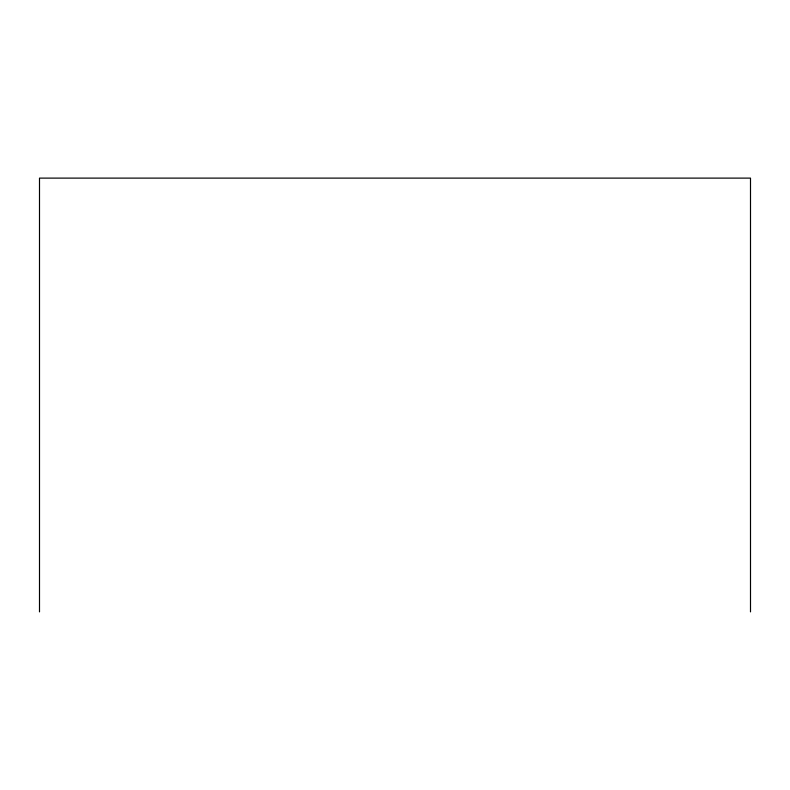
<?xml version="1.0" encoding="UTF-8"?>
<svg xmlns="http://www.w3.org/2000/svg" width="790" height="790" viewBox="0 0 790 790"><rect width="100%" height="100%" fill="white"/><g stroke="black" fill="none" stroke-linecap="round" stroke-linejoin="round"><path stroke-width="1.19" d="M750.5 611.885L750.5 178.115L39.5 178.115L39.5 611.885"/></g></svg>
